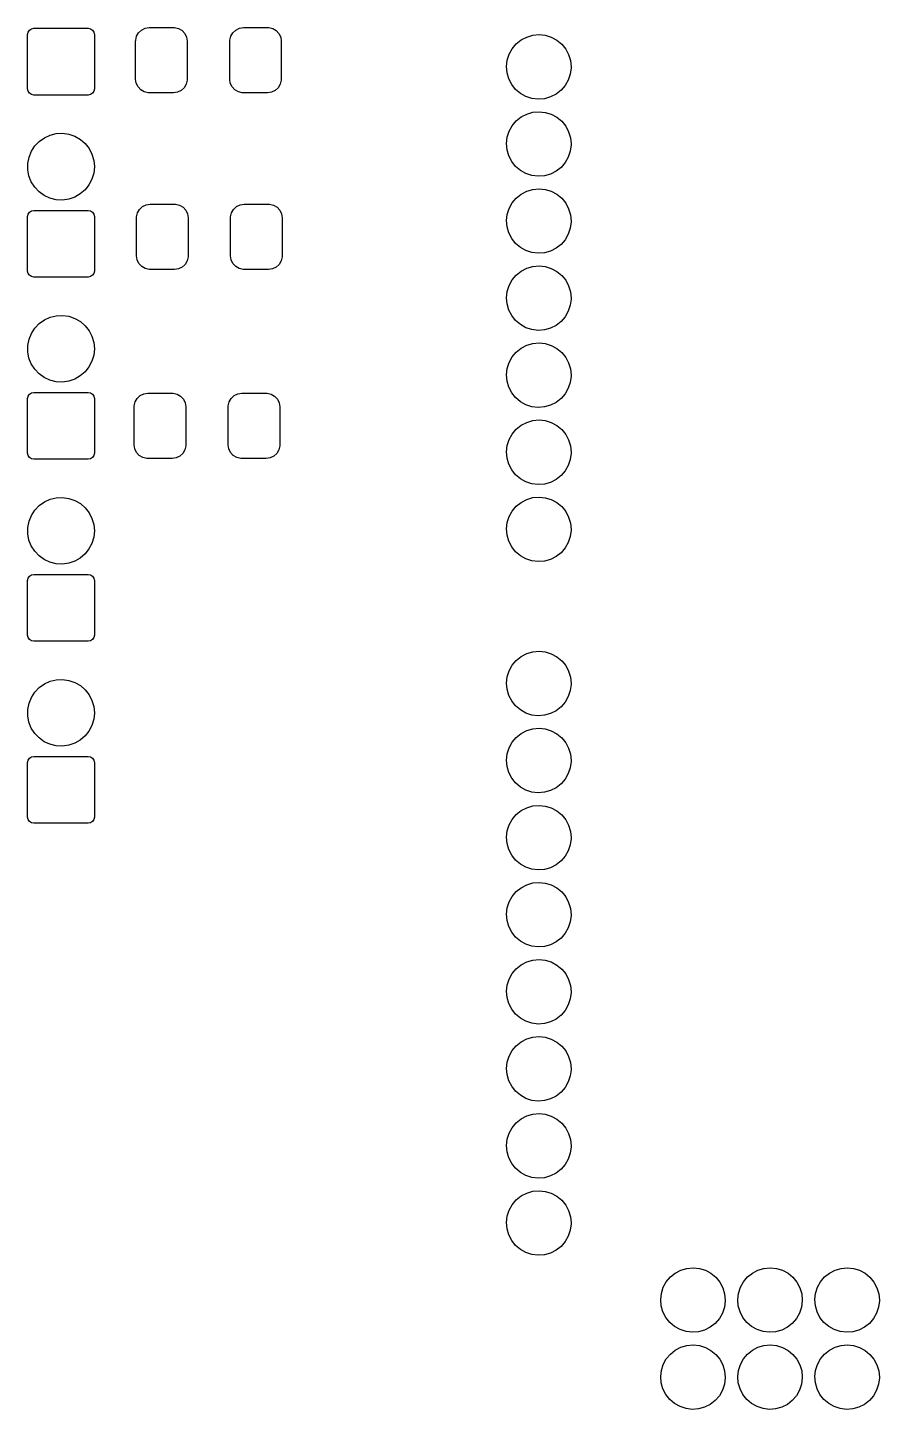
# Model space of a CAD drawing. Extents: x 10 to 584, y -410 to -10.
# Drawn here: x 298.82 to 326.89, y -151.49 to -105.95 of the extents above; entities that cross this region are included whole.
import ezdxf

# ---------------------------------------------------------------- set-up
doc = ezdxf.new("R2010")
doc.units = 0
doc.layers.add('BLACK', color=7, linetype='CONTINUOUS')

msp = doc.modelspace()

# ---------------------------------------------------------------- linework, layer by layer
at = {"layer": 'BLACK', "linetype": 'CONTINUOUS'}
for p, q in [((298.82, -106.177), (298.835, -106.1)), ((298.835, -106.1), (298.878, -106.035)), ((298.878, -106.035), (298.943, -105.992)), ((298.943, -105.992), (299.02, -105.977)), ((299.02, -105.977), (300.82, -105.977)), ((300.82, -105.977), (300.896, -105.992)), ((300.896, -105.992), (300.961, -106.035)), ((300.961, -106.035), (301.004, -106.1)), ((301.004, -106.1), (301.02, -106.177)), ((302.479, -106.124), (302.577, -106.033)), ((302.577, -106.033), (302.698, -105.975)), ((302.698, -105.975), (302.83, -105.955)), ((302.83, -105.955), (303.63, -105.955)), ((303.63, -105.955), (303.665, -105.956)), ((303.665, -105.956), (303.796, -105.987)), ((303.796, -105.987), (303.911, -106.054)), ((303.911, -106.054), (304.002, -106.152)), ((305.579, -106.124), (305.677, -106.033)), ((305.677, -106.033), (305.798, -105.975)), ((305.798, -105.975), (305.93, -105.955)), ((305.93, -105.955), (306.73, -105.955)), ((306.73, -105.955), (306.765, -105.956)), ((306.765, -105.956), (306.896, -105.987)), ((306.896, -105.987), (307.011, -106.054)), ((307.011, -106.054), (307.102, -106.152)), ((298.82, -107.977), (298.82, -106.177)), ((301.02, -106.177), (301.02, -107.977)), ((302.38, -106.405), (302.381, -106.37)), ((302.38, -107.655), (302.38, -106.405)), ((302.381, -106.37), (302.412, -106.239)), ((302.412, -106.239), (302.479, -106.124)), ((304.002, -106.152), (304.06, -106.273)), ((304.06, -106.273), (304.08, -106.405)), ((304.08, -106.405), (304.08, -107.655)), ((305.48, -106.405), (305.481, -106.37)), ((305.48, -107.655), (305.48, -106.405)), ((305.481, -106.37), (305.512, -106.239)), ((305.512, -106.239), (305.579, -106.124)), ((307.102, -106.152), (307.16, -106.273)), ((307.16, -106.273), (307.18, -106.405)), ((307.18, -106.405), (307.18, -107.655)), ((314.789, -106.649), (314.923, -106.49)), ((314.923, -106.49), (315.084, -106.36)), ((315.084, -106.36), (315.268, -106.264)), ((315.268, -106.264), (315.467, -106.205)), ((315.467, -106.205), (315.674, -106.186)), ((315.674, -106.186), (315.881, -106.208)), ((315.881, -106.208), (316.079, -106.269)), ((316.079, -106.269), (316.261, -106.368)), ((316.261, -106.368), (316.421, -106.5)), ((316.421, -106.5), (316.553, -106.661)), ((314.626, -107.029), (314.689, -106.831)), ((314.689, -106.831), (314.789, -106.649)), ((316.553, -106.661), (316.65, -106.844)), ((316.65, -106.844), (316.71, -107.043)), ((314.603, -107.235), (314.626, -107.029)), ((314.621, -107.442), (314.603, -107.235)), ((314.678, -107.641), (314.621, -107.442)), ((316.73, -107.279), (316.704, -107.485)), ((316.71, -107.043), (316.73, -107.25)), ((316.73, -107.25), (316.73, -107.279)), ((302.4, -107.787), (302.38, -107.655)), ((302.458, -107.908), (302.4, -107.787)), ((302.549, -108.006), (302.458, -107.908)), ((304.048, -107.821), (303.981, -107.936)), ((304.079, -107.69), (304.048, -107.821)), ((304.08, -107.655), (304.079, -107.69)), ((305.5, -107.787), (305.48, -107.655)), ((305.558, -107.908), (305.5, -107.787)), ((305.649, -108.006), (305.558, -107.908)), ((307.148, -107.821), (307.081, -107.936)), ((307.179, -107.69), (307.148, -107.821)), ((307.18, -107.655), (307.179, -107.69)), ((314.773, -107.826), (314.678, -107.641)), ((314.902, -107.989), (314.773, -107.826)), ((316.536, -107.863), (316.4, -108.02)), ((316.638, -107.682), (316.536, -107.863)), ((316.704, -107.485), (316.638, -107.682)), ((298.835, -108.053), (298.82, -107.977)), ((298.878, -108.118), (298.835, -108.053)), ((298.943, -108.162), (298.878, -108.118)), ((299.02, -108.177), (298.943, -108.162)), ((300.82, -108.177), (299.02, -108.177)), ((300.896, -108.162), (300.82, -108.177)), ((300.961, -108.118), (300.896, -108.162)), ((301.004, -108.053), (300.961, -108.118)), ((301.02, -107.977), (301.004, -108.053)), ((302.664, -108.073), (302.549, -108.006)), ((302.795, -108.104), (302.664, -108.073)), ((302.83, -108.105), (302.795, -108.104)), ((303.63, -108.105), (302.83, -108.105)), ((303.762, -108.085), (303.63, -108.105)), ((303.883, -108.027), (303.762, -108.085)), ((303.981, -107.936), (303.883, -108.027)), ((305.764, -108.073), (305.649, -108.006)), ((305.895, -108.104), (305.764, -108.073)), ((305.93, -108.105), (305.895, -108.104)), ((306.73, -108.105), (305.93, -108.105)), ((306.862, -108.085), (306.73, -108.105)), ((306.983, -108.027), (306.862, -108.085)), ((307.081, -107.936), (306.983, -108.027)), ((315.06, -108.123), (314.902, -107.989)), ((315.241, -108.224), (315.06, -108.123)), ((315.438, -108.289), (315.241, -108.224)), ((315.644, -108.313), (315.438, -108.289)), ((315.851, -108.297), (315.644, -108.313)), ((316.051, -108.241), (315.851, -108.297)), ((316.237, -108.148), (316.051, -108.241)), ((316.4, -108.02), (316.237, -108.148)), ((315.084, -108.9), (315.268, -108.804)), ((315.268, -108.804), (315.467, -108.745)), ((315.467, -108.745), (315.674, -108.726)), ((315.674, -108.726), (315.881, -108.748)), ((315.881, -108.748), (316.079, -108.809)), ((316.079, -108.809), (316.261, -108.908)), ((314.689, -109.371), (314.789, -109.189)), ((314.789, -109.189), (314.923, -109.03)), ((314.923, -109.03), (315.084, -108.9)), ((316.261, -108.908), (316.421, -109.04)), ((316.421, -109.04), (316.553, -109.201)), ((316.553, -109.201), (316.65, -109.384)), ((299.056, -109.855), (299.201, -109.704)), ((299.201, -109.704), (299.371, -109.583)), ((299.371, -109.583), (299.561, -109.497)), ((299.561, -109.497), (299.765, -109.448)), ((299.765, -109.448), (299.973, -109.438)), ((299.973, -109.438), (300.18, -109.468)), ((300.18, -109.468), (300.378, -109.537)), ((300.378, -109.537), (300.558, -109.641)), ((300.558, -109.641), (300.716, -109.778)), ((314.603, -109.775), (314.626, -109.569)), ((314.626, -109.569), (314.689, -109.371)), ((316.65, -109.384), (316.71, -109.583)), ((316.71, -109.583), (316.73, -109.79)), ((298.865, -110.224), (298.943, -110.031)), ((298.943, -110.031), (299.056, -109.855)), ((300.716, -109.778), (300.845, -109.943)), ((300.845, -109.943), (300.941, -110.128)), ((300.941, -110.128), (301, -110.329)), ((314.621, -109.982), (314.603, -109.775)), ((314.678, -110.181), (314.621, -109.982)), ((314.773, -110.366), (314.678, -110.181)), ((316.704, -110.025), (316.638, -110.222)), ((316.73, -109.819), (316.704, -110.025)), ((316.73, -109.79), (316.73, -109.819)), ((298.824, -110.638), (298.825, -110.429)), ((298.863, -110.844), (298.824, -110.638)), ((298.825, -110.429), (298.865, -110.224)), ((301.02, -110.543), (300.999, -110.75)), ((301, -110.329), (301.02, -110.537)), ((301.02, -110.537), (301.02, -110.543)), ((314.902, -110.529), (314.773, -110.366)), ((315.06, -110.663), (314.902, -110.529)), ((316.4, -110.56), (316.237, -110.688)), ((316.536, -110.403), (316.4, -110.56)), ((316.638, -110.222), (316.536, -110.403)), ((298.94, -111.038), (298.863, -110.844)), ((299.053, -111.214), (298.94, -111.038)), ((300.939, -110.951), (300.842, -111.136)), ((300.999, -110.75), (300.939, -110.951)), ((315.241, -110.764), (315.06, -110.663)), ((315.438, -110.829), (315.241, -110.764)), ((315.644, -110.853), (315.438, -110.829)), ((315.851, -110.837), (315.644, -110.853)), ((316.051, -110.781), (315.851, -110.837)), ((316.237, -110.688), (316.051, -110.781)), ((299.196, -111.366), (299.053, -111.214)), ((299.366, -111.488), (299.196, -111.366)), ((299.556, -111.575), (299.366, -111.488)), ((300.372, -111.539), (300.175, -111.607)), ((300.554, -111.436), (300.372, -111.539)), ((300.712, -111.3), (300.554, -111.436)), ((300.842, -111.136), (300.712, -111.3)), ((314.923, -111.57), (315.084, -111.44)), ((315.084, -111.44), (315.268, -111.344)), ((315.268, -111.344), (315.467, -111.285)), ((315.467, -111.285), (315.674, -111.266)), ((315.674, -111.266), (315.881, -111.288)), ((315.881, -111.288), (316.079, -111.349)), ((316.079, -111.349), (316.261, -111.448)), ((316.261, -111.448), (316.421, -111.58)), ((298.878, -112.035), (298.943, -111.992)), ((298.943, -111.992), (299.02, -111.977)), ((299.02, -111.977), (300.82, -111.977)), ((299.759, -111.625), (299.556, -111.575)), ((299.968, -111.636), (299.759, -111.625)), ((300.175, -111.607), (299.968, -111.636)), ((300.82, -111.977), (300.896, -111.992)), ((300.896, -111.992), (300.961, -112.035)), ((302.442, -112.059), (302.509, -111.944)), ((302.509, -111.944), (302.607, -111.853)), ((302.607, -111.853), (302.728, -111.795)), ((302.728, -111.795), (302.86, -111.775)), ((302.86, -111.775), (303.66, -111.775)), ((303.66, -111.775), (303.695, -111.776)), ((303.695, -111.776), (303.826, -111.807)), ((303.826, -111.807), (303.941, -111.874)), ((303.941, -111.874), (304.032, -111.972)), ((304.032, -111.972), (304.09, -112.093)), ((305.542, -112.059), (305.609, -111.944)), ((305.609, -111.944), (305.707, -111.853)), ((305.707, -111.853), (305.828, -111.795)), ((305.828, -111.795), (305.96, -111.775)), ((305.96, -111.775), (306.76, -111.775)), ((306.76, -111.775), (306.795, -111.776)), ((306.795, -111.776), (306.926, -111.807)), ((306.926, -111.807), (307.041, -111.874)), ((307.041, -111.874), (307.132, -111.972)), ((307.132, -111.972), (307.19, -112.093)), ((314.626, -112.109), (314.689, -111.911)), ((314.689, -111.911), (314.789, -111.729)), ((314.789, -111.729), (314.923, -111.57)), ((316.421, -111.58), (316.553, -111.741)), ((316.553, -111.741), (316.65, -111.924)), ((316.65, -111.924), (316.71, -112.123)), ((298.82, -112.177), (298.835, -112.1)), ((298.82, -113.977), (298.82, -112.177)), ((298.835, -112.1), (298.878, -112.035)), ((300.961, -112.035), (301.004, -112.1)), ((301.004, -112.1), (301.02, -112.177)), ((301.02, -112.177), (301.02, -113.977)), ((302.41, -112.225), (302.411, -112.19)), ((302.41, -113.475), (302.41, -112.225)), ((302.411, -112.19), (302.442, -112.059)), ((304.09, -112.093), (304.11, -112.225)), ((304.11, -112.225), (304.11, -113.475)), ((305.51, -112.225), (305.511, -112.19)), ((305.51, -113.475), (305.51, -112.225)), ((305.511, -112.19), (305.542, -112.059)), ((307.19, -112.093), (307.21, -112.225)), ((307.21, -112.225), (307.21, -113.475)), ((314.603, -112.315), (314.626, -112.109)), ((314.621, -112.522), (314.603, -112.315)), ((316.73, -112.359), (316.704, -112.565)), ((316.71, -112.123), (316.73, -112.33)), ((316.73, -112.33), (316.73, -112.359)), ((314.678, -112.721), (314.621, -112.522)), ((314.773, -112.906), (314.678, -112.721)), ((314.902, -113.069), (314.773, -112.906)), ((316.638, -112.762), (316.536, -112.943)), ((316.704, -112.565), (316.638, -112.762)), ((315.06, -113.203), (314.902, -113.069)), ((315.241, -113.304), (315.06, -113.203)), ((315.438, -113.369), (315.241, -113.304)), ((315.644, -113.393), (315.438, -113.369)), ((315.851, -113.377), (315.644, -113.393)), ((316.051, -113.321), (315.851, -113.377)), ((316.237, -113.228), (316.051, -113.321)), ((316.4, -113.1), (316.237, -113.228)), ((316.536, -112.943), (316.4, -113.1)), ((302.43, -113.607), (302.41, -113.475)), ((302.488, -113.728), (302.43, -113.607)), ((302.579, -113.826), (302.488, -113.728)), ((302.694, -113.893), (302.579, -113.826)), ((304.011, -113.756), (303.913, -113.847)), ((304.078, -113.641), (304.011, -113.756)), ((304.109, -113.51), (304.078, -113.641)), ((304.11, -113.475), (304.109, -113.51)), ((305.53, -113.607), (305.51, -113.475)), ((305.588, -113.728), (305.53, -113.607)), ((305.679, -113.826), (305.588, -113.728)), ((305.794, -113.893), (305.679, -113.826)), ((307.111, -113.756), (307.013, -113.847)), ((307.178, -113.641), (307.111, -113.756)), ((307.209, -113.51), (307.178, -113.641)), ((307.21, -113.475), (307.209, -113.51)), ((315.268, -113.884), (315.467, -113.825)), ((315.467, -113.825), (315.674, -113.806)), ((315.674, -113.806), (315.881, -113.828)), ((315.881, -113.828), (316.079, -113.889)), ((298.835, -114.053), (298.82, -113.977)), ((298.878, -114.118), (298.835, -114.053)), ((298.943, -114.162), (298.878, -114.118)), ((299.02, -114.177), (298.943, -114.162)), ((300.82, -114.177), (299.02, -114.177)), ((300.896, -114.162), (300.82, -114.177)), ((300.961, -114.118), (300.896, -114.162)), ((301.004, -114.053), (300.961, -114.118)), ((301.02, -113.977), (301.004, -114.053)), ((302.825, -113.924), (302.694, -113.893)), ((302.86, -113.925), (302.825, -113.924)), ((303.66, -113.925), (302.86, -113.925)), ((303.792, -113.905), (303.66, -113.925)), ((303.913, -113.847), (303.792, -113.905)), ((305.925, -113.924), (305.794, -113.893)), ((305.96, -113.925), (305.925, -113.924)), ((306.76, -113.925), (305.96, -113.925)), ((306.892, -113.905), (306.76, -113.925)), ((307.013, -113.847), (306.892, -113.905)), ((314.689, -114.451), (314.789, -114.269)), ((314.789, -114.269), (314.923, -114.11)), ((314.923, -114.11), (315.084, -113.98)), ((315.084, -113.98), (315.268, -113.884)), ((316.079, -113.889), (316.261, -113.988)), ((316.261, -113.988), (316.421, -114.12)), ((316.421, -114.12), (316.553, -114.281)), ((316.553, -114.281), (316.65, -114.464)), ((314.603, -114.855), (314.626, -114.649)), ((314.626, -114.649), (314.689, -114.451)), ((316.65, -114.464), (316.71, -114.663)), ((316.71, -114.663), (316.73, -114.87)), ((314.621, -115.062), (314.603, -114.855)), ((314.678, -115.261), (314.621, -115.062)), ((316.704, -115.105), (316.638, -115.302)), ((316.73, -114.899), (316.704, -115.105)), ((316.73, -114.87), (316.73, -114.899)), ((299.201, -115.704), (299.371, -115.583)), ((299.371, -115.583), (299.561, -115.497)), ((299.561, -115.497), (299.765, -115.448)), ((299.765, -115.448), (299.973, -115.438)), ((299.973, -115.438), (300.18, -115.468)), ((300.18, -115.468), (300.378, -115.537)), ((300.378, -115.537), (300.558, -115.641)), ((300.558, -115.641), (300.716, -115.778)), ((314.773, -115.446), (314.678, -115.261)), ((314.902, -115.609), (314.773, -115.446)), ((315.06, -115.743), (314.902, -115.609)), ((316.4, -115.64), (316.237, -115.768)), ((316.536, -115.483), (316.4, -115.64)), ((316.638, -115.302), (316.536, -115.483)), ((298.865, -116.224), (298.943, -116.031)), ((298.943, -116.031), (299.056, -115.855)), ((299.056, -115.855), (299.201, -115.704)), ((300.716, -115.778), (300.845, -115.943)), ((300.845, -115.943), (300.941, -116.128)), ((315.241, -115.844), (315.06, -115.743)), ((315.438, -115.909), (315.241, -115.844)), ((315.644, -115.933), (315.438, -115.909)), ((315.851, -115.917), (315.644, -115.933)), ((316.051, -115.861), (315.851, -115.917)), ((316.237, -115.768), (316.051, -115.861)), ((298.824, -116.638), (298.825, -116.429)), ((298.825, -116.429), (298.865, -116.224)), ((300.941, -116.128), (301, -116.329)), ((301.02, -116.543), (300.999, -116.75)), ((301, -116.329), (301.02, -116.537)), ((301.02, -116.537), (301.02, -116.543)), ((314.923, -116.65), (315.084, -116.52)), ((315.084, -116.52), (315.268, -116.424)), ((315.268, -116.424), (315.467, -116.365)), ((315.467, -116.365), (315.674, -116.346)), ((315.674, -116.346), (315.881, -116.368)), ((315.881, -116.368), (316.079, -116.429)), ((316.079, -116.429), (316.261, -116.528)), ((316.261, -116.528), (316.421, -116.66)), ((298.863, -116.844), (298.824, -116.638)), ((298.94, -117.038), (298.863, -116.844)), ((300.939, -116.951), (300.842, -117.136)), ((300.999, -116.75), (300.939, -116.951)), ((314.626, -117.189), (314.689, -116.991)), ((314.689, -116.991), (314.789, -116.809)), ((314.789, -116.809), (314.923, -116.65)), ((316.421, -116.66), (316.553, -116.821)), ((316.553, -116.821), (316.65, -117.004)), ((316.65, -117.004), (316.71, -117.203)), ((299.053, -117.214), (298.94, -117.038)), ((299.196, -117.366), (299.053, -117.214)), ((299.366, -117.488), (299.196, -117.366)), ((299.556, -117.575), (299.366, -117.488)), ((300.554, -117.436), (300.372, -117.539)), ((300.712, -117.3), (300.554, -117.436)), ((300.842, -117.136), (300.712, -117.3)), ((314.603, -117.395), (314.626, -117.189)), ((314.621, -117.602), (314.603, -117.395)), ((316.73, -117.439), (316.704, -117.645)), ((316.71, -117.203), (316.73, -117.41)), ((316.73, -117.41), (316.73, -117.439)), ((299.759, -117.625), (299.556, -117.575)), ((299.968, -117.636), (299.759, -117.625)), ((300.175, -117.607), (299.968, -117.636)), ((300.372, -117.539), (300.175, -117.607)), ((314.678, -117.801), (314.621, -117.602)), ((314.773, -117.986), (314.678, -117.801)), ((316.638, -117.842), (316.536, -118.023)), ((316.704, -117.645), (316.638, -117.842)), ((298.82, -118.177), (298.835, -118.1)), ((298.82, -119.977), (298.82, -118.177)), ((298.835, -118.1), (298.878, -118.035)), ((298.878, -118.035), (298.943, -117.992)), ((298.943, -117.992), (299.02, -117.977)), ((299.02, -117.977), (300.82, -117.977)), ((300.82, -117.977), (300.896, -117.992)), ((300.896, -117.992), (300.961, -118.035)), ((300.961, -118.035), (301.004, -118.1)), ((301.004, -118.1), (301.02, -118.177)), ((301.02, -118.177), (301.02, -119.977)), ((302.331, -118.42), (302.362, -118.289)), ((302.362, -118.289), (302.429, -118.174)), ((302.429, -118.174), (302.527, -118.083)), ((302.527, -118.083), (302.648, -118.025)), ((302.648, -118.025), (302.78, -118.005)), ((302.78, -118.005), (303.58, -118.005)), ((303.58, -118.005), (303.615, -118.006)), ((303.615, -118.006), (303.746, -118.037)), ((303.746, -118.037), (303.861, -118.104)), ((303.861, -118.104), (303.952, -118.202)), ((303.952, -118.202), (304.01, -118.323)), ((304.01, -118.323), (304.03, -118.455)), ((305.431, -118.42), (305.462, -118.289)), ((305.462, -118.289), (305.529, -118.174)), ((305.529, -118.174), (305.627, -118.083)), ((305.627, -118.083), (305.748, -118.025)), ((305.748, -118.025), (305.88, -118.005)), ((305.88, -118.005), (306.68, -118.005)), ((306.68, -118.005), (306.715, -118.006)), ((306.715, -118.006), (306.846, -118.037)), ((306.846, -118.037), (306.961, -118.104)), ((306.961, -118.104), (307.052, -118.202)), ((307.052, -118.202), (307.11, -118.323)), ((307.11, -118.323), (307.13, -118.455)), ((314.902, -118.149), (314.773, -117.986)), ((315.06, -118.283), (314.902, -118.149)), ((315.241, -118.384), (315.06, -118.283)), ((315.438, -118.449), (315.241, -118.384)), ((316.237, -118.308), (316.051, -118.401)), ((316.4, -118.18), (316.237, -118.308)), ((316.536, -118.023), (316.4, -118.18)), ((302.33, -118.455), (302.331, -118.42)), ((302.33, -119.705), (302.33, -118.455)), ((304.03, -118.455), (304.03, -119.705)), ((305.43, -118.455), (305.431, -118.42)), ((305.43, -119.705), (305.43, -118.455)), ((307.13, -118.455), (307.13, -119.705)), ((315.644, -118.473), (315.438, -118.449)), ((315.851, -118.457), (315.644, -118.473)), ((316.051, -118.401), (315.851, -118.457)), ((314.789, -119.349), (314.923, -119.19)), ((314.923, -119.19), (315.084, -119.06)), ((315.084, -119.06), (315.268, -118.964)), ((315.268, -118.964), (315.467, -118.905)), ((315.467, -118.905), (315.674, -118.886)), ((315.674, -118.886), (315.881, -118.908)), ((315.881, -118.908), (316.079, -118.969)), ((316.079, -118.969), (316.261, -119.068)), ((316.261, -119.068), (316.421, -119.2)), ((316.421, -119.2), (316.553, -119.361)), ((302.35, -119.837), (302.33, -119.705)), ((304.029, -119.74), (303.998, -119.871)), ((304.03, -119.705), (304.029, -119.74)), ((305.45, -119.837), (305.43, -119.705)), ((307.129, -119.74), (307.098, -119.871)), ((307.13, -119.705), (307.129, -119.74)), ((314.603, -119.935), (314.626, -119.729)), ((314.626, -119.729), (314.689, -119.531)), ((314.689, -119.531), (314.789, -119.349)), ((316.553, -119.361), (316.65, -119.544)), ((316.65, -119.544), (316.71, -119.743)), ((316.71, -119.743), (316.73, -119.95)), ((298.835, -120.053), (298.82, -119.977)), ((298.878, -120.118), (298.835, -120.053)), ((298.943, -120.162), (298.878, -120.118)), ((299.02, -120.177), (298.943, -120.162)), ((300.82, -120.177), (299.02, -120.177)), ((300.896, -120.162), (300.82, -120.177)), ((300.961, -120.118), (300.896, -120.162)), ((301.004, -120.053), (300.961, -120.118)), ((301.02, -119.977), (301.004, -120.053)), ((302.408, -119.958), (302.35, -119.837)), ((302.499, -120.056), (302.408, -119.958)), ((302.614, -120.123), (302.499, -120.056)), ((302.745, -120.154), (302.614, -120.123)), ((302.78, -120.155), (302.745, -120.154)), ((303.58, -120.155), (302.78, -120.155)), ((303.712, -120.135), (303.58, -120.155)), ((303.833, -120.077), (303.712, -120.135)), ((303.931, -119.986), (303.833, -120.077)), ((303.998, -119.871), (303.931, -119.986)), ((305.508, -119.958), (305.45, -119.837)), ((305.599, -120.056), (305.508, -119.958)), ((305.714, -120.123), (305.599, -120.056)), ((305.845, -120.154), (305.714, -120.123)), ((305.88, -120.155), (305.845, -120.154)), ((306.68, -120.155), (305.88, -120.155)), ((306.812, -120.135), (306.68, -120.155)), ((306.933, -120.077), (306.812, -120.135)), ((307.031, -119.986), (306.933, -120.077)), ((307.098, -119.871), (307.031, -119.986)), ((314.621, -120.142), (314.603, -119.935)), ((314.678, -120.341), (314.621, -120.142)), ((316.704, -120.185), (316.638, -120.382)), ((316.73, -119.979), (316.704, -120.185)), ((316.73, -119.95), (316.73, -119.979)), ((314.773, -120.526), (314.678, -120.341)), ((314.902, -120.689), (314.773, -120.526)), ((316.536, -120.563), (316.4, -120.72)), ((316.638, -120.382), (316.536, -120.563)), ((315.06, -120.823), (314.902, -120.689)), ((315.241, -120.924), (315.06, -120.823)), ((315.438, -120.989), (315.241, -120.924)), ((315.644, -121.013), (315.438, -120.989)), ((315.851, -120.997), (315.644, -121.013)), ((316.051, -120.941), (315.851, -120.997)), ((316.237, -120.848), (316.051, -120.941)), ((316.4, -120.72), (316.237, -120.848)), ((299.201, -121.704), (299.371, -121.583)), ((299.371, -121.583), (299.561, -121.497)), ((299.561, -121.497), (299.765, -121.448)), ((299.765, -121.448), (299.973, -121.438)), ((299.973, -121.438), (300.18, -121.468)), ((300.18, -121.468), (300.378, -121.537)), ((300.378, -121.537), (300.558, -121.641)), ((315.084, -121.6), (315.268, -121.504)), ((315.268, -121.504), (315.467, -121.445)), ((315.467, -121.445), (315.674, -121.426)), ((315.674, -121.426), (315.881, -121.448)), ((315.881, -121.448), (316.079, -121.509)), ((316.079, -121.509), (316.261, -121.608)), ((298.865, -122.224), (298.943, -122.031)), ((298.943, -122.031), (299.056, -121.855)), ((299.056, -121.855), (299.201, -121.704)), ((300.558, -121.641), (300.716, -121.778)), ((300.716, -121.778), (300.845, -121.943)), ((300.845, -121.943), (300.941, -122.128)), ((314.689, -122.071), (314.789, -121.889)), ((314.789, -121.889), (314.923, -121.73)), ((314.923, -121.73), (315.084, -121.6)), ((316.261, -121.608), (316.421, -121.74)), ((316.421, -121.74), (316.553, -121.901)), ((316.553, -121.901), (316.65, -122.084)), ((298.824, -122.638), (298.825, -122.429)), ((298.825, -122.429), (298.865, -122.224)), ((300.941, -122.128), (301, -122.329)), ((301, -122.329), (301.02, -122.537)), ((314.603, -122.475), (314.626, -122.269)), ((314.621, -122.682), (314.603, -122.475)), ((314.626, -122.269), (314.689, -122.071)), ((316.65, -122.084), (316.71, -122.283)), ((316.71, -122.283), (316.73, -122.49)), ((316.73, -122.49), (316.73, -122.519)), ((298.863, -122.844), (298.824, -122.638)), ((298.94, -123.038), (298.863, -122.844)), ((300.939, -122.951), (300.842, -123.136)), ((300.999, -122.75), (300.939, -122.951)), ((301.02, -122.543), (300.999, -122.75)), ((301.02, -122.537), (301.02, -122.543)), ((314.678, -122.881), (314.621, -122.682)), ((314.773, -123.066), (314.678, -122.881)), ((316.638, -122.922), (316.536, -123.103)), ((316.704, -122.725), (316.638, -122.922)), ((316.73, -122.519), (316.704, -122.725)), ((299.053, -123.214), (298.94, -123.038)), ((299.196, -123.366), (299.053, -123.214)), ((299.366, -123.488), (299.196, -123.366)), ((300.712, -123.3), (300.554, -123.436)), ((300.842, -123.136), (300.712, -123.3)), ((314.902, -123.229), (314.773, -123.066)), ((315.06, -123.363), (314.902, -123.229)), ((315.241, -123.464), (315.06, -123.363)), ((316.237, -123.388), (316.051, -123.481)), ((316.4, -123.26), (316.237, -123.388)), ((316.536, -123.103), (316.4, -123.26)), ((299.556, -123.575), (299.366, -123.488)), ((299.759, -123.625), (299.556, -123.575)), ((299.968, -123.636), (299.759, -123.625)), ((300.175, -123.607), (299.968, -123.636)), ((300.372, -123.539), (300.175, -123.607)), ((300.554, -123.436), (300.372, -123.539)), ((315.438, -123.529), (315.241, -123.464)), ((315.644, -123.553), (315.438, -123.529)), ((315.851, -123.537), (315.644, -123.553)), ((316.051, -123.481), (315.851, -123.537)), ((298.82, -124.177), (298.835, -124.1)), ((298.82, -125.977), (298.82, -124.177)), ((298.835, -124.1), (298.878, -124.035)), ((298.878, -124.035), (298.943, -123.992)), ((298.943, -123.992), (299.02, -123.977)), ((299.02, -123.977), (300.82, -123.977)), ((300.82, -123.977), (300.896, -123.992)), ((300.896, -123.992), (300.961, -124.035)), ((300.961, -124.035), (301.004, -124.1)), ((301.004, -124.1), (301.02, -124.177)), ((301.02, -124.177), (301.02, -125.977)), ((298.835, -126.053), (298.82, -125.977)), ((298.878, -126.118), (298.835, -126.053)), ((298.943, -126.162), (298.878, -126.118)), ((300.961, -126.118), (300.896, -126.162)), ((301.004, -126.053), (300.961, -126.118)), ((301.02, -125.977), (301.004, -126.053)), ((299.02, -126.177), (298.943, -126.162)), ((300.82, -126.177), (299.02, -126.177)), ((300.896, -126.162), (300.82, -126.177)), ((315.084, -126.68), (315.268, -126.584)), ((315.268, -126.584), (315.467, -126.525)), ((315.467, -126.525), (315.674, -126.506)), ((315.674, -126.506), (315.881, -126.528)), ((315.881, -126.528), (316.079, -126.589)), ((316.079, -126.589), (316.261, -126.688)), ((314.689, -127.151), (314.789, -126.969)), ((314.789, -126.969), (314.923, -126.81)), ((314.923, -126.81), (315.084, -126.68)), ((316.261, -126.688), (316.421, -126.82)), ((316.421, -126.82), (316.553, -126.981)), ((316.553, -126.981), (316.65, -127.164)), ((299.371, -127.583), (299.561, -127.497)), ((299.561, -127.497), (299.765, -127.448)), ((299.765, -127.448), (299.973, -127.438)), ((299.973, -127.438), (300.18, -127.468)), ((300.18, -127.468), (300.378, -127.537)), ((314.603, -127.555), (314.626, -127.349)), ((314.626, -127.349), (314.689, -127.151)), ((316.65, -127.164), (316.71, -127.363)), ((316.71, -127.363), (316.73, -127.57)), ((298.943, -128.031), (299.056, -127.855)), ((299.056, -127.855), (299.201, -127.704)), ((299.201, -127.704), (299.371, -127.583)), ((300.378, -127.537), (300.558, -127.641)), ((300.558, -127.641), (300.716, -127.778)), ((300.716, -127.778), (300.845, -127.943)), ((300.845, -127.943), (300.941, -128.128)), ((314.621, -127.762), (314.603, -127.555)), ((314.678, -127.961), (314.621, -127.762)), ((314.773, -128.146), (314.678, -127.961)), ((316.704, -127.805), (316.638, -128.002)), ((316.73, -127.599), (316.704, -127.805)), ((316.73, -127.57), (316.73, -127.599)), ((298.825, -128.429), (298.865, -128.224)), ((298.865, -128.224), (298.943, -128.031)), ((300.941, -128.128), (301, -128.329)), ((301, -128.329), (301.02, -128.537)), ((314.902, -128.309), (314.773, -128.146)), ((315.06, -128.443), (314.902, -128.309)), ((316.4, -128.34), (316.237, -128.468)), ((316.536, -128.183), (316.4, -128.34)), ((316.638, -128.002), (316.536, -128.183)), ((298.824, -128.638), (298.825, -128.429)), ((298.863, -128.844), (298.824, -128.638)), ((298.94, -129.038), (298.863, -128.844)), ((300.999, -128.75), (300.939, -128.951)), ((301.02, -128.543), (300.999, -128.75)), ((301.02, -128.537), (301.02, -128.543)), ((315.241, -128.544), (315.06, -128.443)), ((315.438, -128.609), (315.241, -128.544)), ((315.644, -128.633), (315.438, -128.609)), ((315.851, -128.617), (315.644, -128.633)), ((316.051, -128.561), (315.851, -128.617)), ((316.237, -128.468), (316.051, -128.561)), ((299.053, -129.214), (298.94, -129.038)), ((299.196, -129.366), (299.053, -129.214)), ((300.712, -129.3), (300.554, -129.436)), ((300.842, -129.136), (300.712, -129.3)), ((300.939, -128.951), (300.842, -129.136)), ((314.923, -129.35), (315.084, -129.22)), ((315.084, -129.22), (315.268, -129.124)), ((315.268, -129.124), (315.467, -129.065)), ((315.467, -129.065), (315.674, -129.046)), ((315.674, -129.046), (315.881, -129.068)), ((315.881, -129.068), (316.079, -129.129)), ((316.079, -129.129), (316.261, -129.228)), ((316.261, -129.228), (316.421, -129.36)), ((299.366, -129.488), (299.196, -129.366)), ((299.556, -129.575), (299.366, -129.488)), ((299.759, -129.625), (299.556, -129.575)), ((299.968, -129.636), (299.759, -129.625)), ((300.175, -129.607), (299.968, -129.636)), ((300.372, -129.539), (300.175, -129.607)), ((300.554, -129.436), (300.372, -129.539)), ((314.626, -129.889), (314.689, -129.691)), ((314.689, -129.691), (314.789, -129.509)), ((314.789, -129.509), (314.923, -129.35)), ((316.421, -129.36), (316.553, -129.521)), ((316.553, -129.521), (316.65, -129.704)), ((316.65, -129.704), (316.71, -129.903)), ((298.82, -130.177), (298.835, -130.1)), ((298.82, -131.977), (298.82, -130.177)), ((298.835, -130.1), (298.878, -130.035)), ((298.878, -130.035), (298.943, -129.992)), ((298.943, -129.992), (299.02, -129.977)), ((299.02, -129.977), (300.82, -129.977)), ((300.82, -129.977), (300.896, -129.992)), ((300.896, -129.992), (300.961, -130.035)), ((300.961, -130.035), (301.004, -130.1)), ((301.004, -130.1), (301.02, -130.177)), ((301.02, -130.177), (301.02, -131.977)), ((314.603, -130.095), (314.626, -129.889)), ((314.621, -130.302), (314.603, -130.095)), ((316.73, -130.139), (316.704, -130.345)), ((316.71, -129.903), (316.73, -130.11)), ((316.73, -130.11), (316.73, -130.139)), ((314.678, -130.501), (314.621, -130.302)), ((314.773, -130.686), (314.678, -130.501)), ((314.902, -130.849), (314.773, -130.686)), ((316.638, -130.542), (316.536, -130.723)), ((316.704, -130.345), (316.638, -130.542)), ((315.06, -130.983), (314.902, -130.849)), ((315.241, -131.084), (315.06, -130.983)), ((315.438, -131.149), (315.241, -131.084)), ((315.644, -131.173), (315.438, -131.149)), ((316.051, -131.101), (315.851, -131.157)), ((316.237, -131.008), (316.051, -131.101)), ((316.4, -130.88), (316.237, -131.008)), ((316.536, -130.723), (316.4, -130.88)), ((315.467, -131.605), (315.674, -131.586)), ((315.851, -131.157), (315.644, -131.173)), ((315.674, -131.586), (315.881, -131.608)), ((298.835, -132.053), (298.82, -131.977)), ((298.878, -132.118), (298.835, -132.053)), ((301.004, -132.053), (300.961, -132.118)), ((301.02, -131.977), (301.004, -132.053)), ((314.689, -132.231), (314.789, -132.049)), ((314.789, -132.049), (314.923, -131.89)), ((314.923, -131.89), (315.084, -131.76)), ((315.084, -131.76), (315.268, -131.664)), ((315.268, -131.664), (315.467, -131.605)), ((315.881, -131.608), (316.079, -131.669)), ((316.079, -131.669), (316.261, -131.768)), ((316.261, -131.768), (316.421, -131.9)), ((316.421, -131.9), (316.553, -132.061)), ((298.943, -132.162), (298.878, -132.118)), ((299.02, -132.177), (298.943, -132.162)), ((300.82, -132.177), (299.02, -132.177)), ((300.896, -132.162), (300.82, -132.177)), ((300.961, -132.118), (300.896, -132.162)), ((314.603, -132.635), (314.626, -132.429)), ((314.626, -132.429), (314.689, -132.231)), ((316.553, -132.061), (316.65, -132.244)), ((316.65, -132.244), (316.71, -132.443)), ((316.71, -132.443), (316.73, -132.65)), ((314.621, -132.842), (314.603, -132.635)), ((314.678, -133.041), (314.621, -132.842)), ((316.704, -132.885), (316.638, -133.082)), ((316.73, -132.679), (316.704, -132.885)), ((316.73, -132.65), (316.73, -132.679)), ((314.773, -133.226), (314.678, -133.041)), ((314.902, -133.389), (314.773, -133.226)), ((315.06, -133.523), (314.902, -133.389)), ((316.4, -133.42), (316.237, -133.548)), ((316.536, -133.263), (316.4, -133.42)), ((316.638, -133.082), (316.536, -133.263)), ((315.241, -133.624), (315.06, -133.523)), ((315.438, -133.689), (315.241, -133.624)), ((315.644, -133.713), (315.438, -133.689)), ((315.851, -133.697), (315.644, -133.713)), ((316.051, -133.641), (315.851, -133.697)), ((316.237, -133.548), (316.051, -133.641)), ((314.923, -134.43), (315.084, -134.3)), ((315.084, -134.3), (315.268, -134.204)), ((315.268, -134.204), (315.467, -134.145)), ((315.467, -134.145), (315.674, -134.126)), ((315.674, -134.126), (315.881, -134.148)), ((315.881, -134.148), (316.079, -134.209)), ((316.079, -134.209), (316.261, -134.308)), ((316.261, -134.308), (316.421, -134.44)), ((314.626, -134.969), (314.689, -134.771)), ((314.689, -134.771), (314.789, -134.589)), ((314.789, -134.589), (314.923, -134.43)), ((316.421, -134.44), (316.553, -134.601)), ((316.553, -134.601), (316.65, -134.784)), ((316.65, -134.784), (316.71, -134.983)), ((314.603, -135.175), (314.626, -134.969)), ((314.621, -135.382), (314.603, -135.175)), ((316.73, -135.219), (316.704, -135.425)), ((316.71, -134.983), (316.73, -135.19)), ((316.73, -135.19), (316.73, -135.219)), ((314.678, -135.581), (314.621, -135.382)), ((314.773, -135.766), (314.678, -135.581)), ((316.638, -135.622), (316.536, -135.803)), ((316.704, -135.425), (316.638, -135.622)), ((314.902, -135.929), (314.773, -135.766)), ((315.06, -136.063), (314.902, -135.929)), ((315.241, -136.164), (315.06, -136.063)), ((316.237, -136.088), (316.051, -136.181)), ((316.4, -135.96), (316.237, -136.088)), ((316.536, -135.803), (316.4, -135.96)), ((315.438, -136.229), (315.241, -136.164)), ((315.644, -136.253), (315.438, -136.229)), ((315.851, -136.237), (315.644, -136.253)), ((316.051, -136.181), (315.851, -136.237)), ((314.789, -137.129), (314.923, -136.97)), ((314.923, -136.97), (315.084, -136.84)), ((315.084, -136.84), (315.268, -136.744)), ((315.268, -136.744), (315.467, -136.685)), ((315.467, -136.685), (315.674, -136.666)), ((315.674, -136.666), (315.881, -136.688)), ((315.881, -136.688), (316.079, -136.749)), ((316.079, -136.749), (316.261, -136.848)), ((316.261, -136.848), (316.421, -136.98)), ((316.421, -136.98), (316.553, -137.141)), ((314.603, -137.715), (314.626, -137.509)), ((314.626, -137.509), (314.689, -137.311)), ((314.689, -137.311), (314.789, -137.129)), ((316.553, -137.141), (316.65, -137.324)), ((316.65, -137.324), (316.71, -137.523)), ((316.71, -137.523), (316.73, -137.73)), ((314.621, -137.922), (314.603, -137.715)), ((314.678, -138.121), (314.621, -137.922)), ((316.704, -137.965), (316.638, -138.162)), ((316.73, -137.759), (316.704, -137.965)), ((316.73, -137.73), (316.73, -137.759)), ((314.773, -138.306), (314.678, -138.121)), ((314.902, -138.469), (314.773, -138.306)), ((316.536, -138.343), (316.4, -138.5)), ((316.638, -138.162), (316.536, -138.343)), ((315.06, -138.603), (314.902, -138.469)), ((315.241, -138.704), (315.06, -138.603)), ((315.438, -138.769), (315.241, -138.704)), ((315.644, -138.793), (315.438, -138.769)), ((315.851, -138.777), (315.644, -138.793)), ((316.051, -138.721), (315.851, -138.777)), ((316.237, -138.628), (316.051, -138.721)), ((316.4, -138.5), (316.237, -138.628)), ((315.084, -139.38), (315.268, -139.284)), ((315.268, -139.284), (315.467, -139.225)), ((315.467, -139.225), (315.674, -139.206)), ((315.674, -139.206), (315.881, -139.228)), ((315.881, -139.228), (316.079, -139.289)), ((316.079, -139.289), (316.261, -139.388)), ((314.689, -139.851), (314.789, -139.669)), ((314.789, -139.669), (314.923, -139.51)), ((314.923, -139.51), (315.084, -139.38)), ((316.261, -139.388), (316.421, -139.52)), ((316.421, -139.52), (316.553, -139.681)), ((316.553, -139.681), (316.65, -139.864)), ((314.603, -140.255), (314.626, -140.049)), ((314.621, -140.462), (314.603, -140.255)), ((314.626, -140.049), (314.689, -139.851)), ((316.65, -139.864), (316.71, -140.063)), ((316.71, -140.063), (316.73, -140.27)), ((314.678, -140.661), (314.621, -140.462)), ((314.773, -140.846), (314.678, -140.661)), ((316.638, -140.702), (316.536, -140.883)), ((316.704, -140.505), (316.638, -140.702)), ((316.73, -140.299), (316.704, -140.505)), ((316.73, -140.27), (316.73, -140.299)), ((314.902, -141.009), (314.773, -140.846)), ((315.06, -141.143), (314.902, -141.009)), ((315.241, -141.244), (315.06, -141.143)), ((316.4, -141.04), (316.237, -141.168)), ((316.536, -140.883), (316.4, -141.04)), ((315.438, -141.309), (315.241, -141.244)), ((315.644, -141.333), (315.438, -141.309)), ((315.851, -141.317), (315.644, -141.333)), ((316.051, -141.261), (315.851, -141.317)), ((316.237, -141.168), (316.051, -141.261)), ((314.789, -142.209), (314.923, -142.05)), ((314.923, -142.05), (315.084, -141.92)), ((315.084, -141.92), (315.268, -141.824)), ((315.268, -141.824), (315.467, -141.765)), ((315.467, -141.765), (315.674, -141.746)), ((315.674, -141.746), (315.881, -141.768)), ((315.881, -141.768), (316.079, -141.829)), ((316.079, -141.829), (316.261, -141.928)), ((316.261, -141.928), (316.421, -142.06)), ((316.421, -142.06), (316.553, -142.221)), ((314.626, -142.589), (314.689, -142.391)), ((314.689, -142.391), (314.789, -142.209)), ((316.553, -142.221), (316.65, -142.404)), ((316.65, -142.404), (316.71, -142.603)), ((314.603, -142.795), (314.626, -142.589)), ((314.621, -143.002), (314.603, -142.795)), ((316.73, -142.839), (316.704, -143.045)), ((316.71, -142.603), (316.73, -142.81)), ((316.73, -142.81), (316.73, -142.839)), ((314.678, -143.201), (314.621, -143.002)), ((314.773, -143.386), (314.678, -143.201)), ((314.902, -143.549), (314.773, -143.386)), ((316.536, -143.423), (316.4, -143.58)), ((316.638, -143.242), (316.536, -143.423)), ((316.704, -143.045), (316.638, -143.242)), ((315.06, -143.683), (314.902, -143.549)), ((315.241, -143.784), (315.06, -143.683)), ((315.438, -143.849), (315.241, -143.784)), ((315.644, -143.873), (315.438, -143.849)), ((315.851, -143.857), (315.644, -143.873)), ((316.051, -143.801), (315.851, -143.857)), ((316.237, -143.708), (316.051, -143.801)), ((316.4, -143.58), (316.237, -143.708)), ((315.268, -144.364), (315.467, -144.305)), ((315.467, -144.305), (315.674, -144.286)), ((315.674, -144.286), (315.881, -144.308)), ((315.881, -144.308), (316.079, -144.369)), ((314.689, -144.931), (314.789, -144.749)), ((314.789, -144.749), (314.923, -144.59)), ((314.923, -144.59), (315.084, -144.46)), ((315.084, -144.46), (315.268, -144.364)), ((316.079, -144.369), (316.261, -144.468)), ((316.261, -144.468), (316.421, -144.6)), ((316.421, -144.6), (316.553, -144.761)), ((316.553, -144.761), (316.65, -144.944)), ((314.603, -145.335), (314.626, -145.129)), ((314.626, -145.129), (314.689, -144.931)), ((316.65, -144.944), (316.71, -145.143)), ((316.71, -145.143), (316.73, -145.35)), ((314.621, -145.542), (314.603, -145.335)), ((314.678, -145.741), (314.621, -145.542)), ((316.704, -145.585), (316.638, -145.782)), ((316.73, -145.379), (316.704, -145.585)), ((316.73, -145.35), (316.73, -145.379)), ((314.773, -145.926), (314.678, -145.741)), ((314.902, -146.089), (314.773, -145.926)), ((315.06, -146.223), (314.902, -146.089)), ((316.4, -146.12), (316.237, -146.248)), ((316.536, -145.963), (316.4, -146.12)), ((316.638, -145.782), (316.536, -145.963)), ((315.241, -146.324), (315.06, -146.223)), ((315.438, -146.389), (315.241, -146.324)), ((315.644, -146.413), (315.438, -146.389)), ((315.851, -146.397), (315.644, -146.413)), ((316.051, -146.341), (315.851, -146.397)), ((316.237, -146.248), (316.051, -146.341)), ((320.003, -147.13), (320.164, -147)), ((320.164, -147), (320.348, -146.904)), ((320.348, -146.904), (320.547, -146.845)), ((320.547, -146.845), (320.754, -146.826)), ((320.754, -146.826), (320.961, -146.848)), ((320.961, -146.848), (321.159, -146.909)), ((321.159, -146.909), (321.341, -147.008)), ((321.341, -147.008), (321.501, -147.14)), ((322.543, -147.13), (322.704, -147)), ((322.704, -147), (322.888, -146.904)), ((322.888, -146.904), (323.087, -146.845)), ((323.087, -146.845), (323.294, -146.826)), ((323.294, -146.826), (323.501, -146.848)), ((323.501, -146.848), (323.699, -146.909)), ((323.699, -146.909), (323.881, -147.008)), ((323.881, -147.008), (324.041, -147.14)), ((325.083, -147.13), (325.244, -147)), ((325.244, -147), (325.428, -146.904)), ((325.428, -146.904), (325.627, -146.845)), ((325.627, -146.845), (325.834, -146.826)), ((325.834, -146.826), (326.041, -146.848)), ((326.041, -146.848), (326.239, -146.909)), ((326.239, -146.909), (326.421, -147.008)), ((326.421, -147.008), (326.581, -147.14)), ((319.706, -147.669), (319.769, -147.471)), ((319.769, -147.471), (319.869, -147.289)), ((319.869, -147.289), (320.003, -147.13)), ((321.501, -147.14), (321.633, -147.301)), ((321.633, -147.301), (321.73, -147.484)), ((321.73, -147.484), (321.79, -147.683)), ((322.246, -147.669), (322.309, -147.471)), ((322.309, -147.471), (322.409, -147.289)), ((322.409, -147.289), (322.543, -147.13)), ((324.041, -147.14), (324.173, -147.301)), ((324.173, -147.301), (324.27, -147.484)), ((324.27, -147.484), (324.33, -147.683)), ((324.786, -147.669), (324.849, -147.471)), ((324.849, -147.471), (324.949, -147.289)), ((324.949, -147.289), (325.083, -147.13)), ((326.581, -147.14), (326.713, -147.301)), ((326.713, -147.301), (326.81, -147.484)), ((326.81, -147.484), (326.87, -147.683)), ((319.683, -147.875), (319.706, -147.669)), ((319.701, -148.082), (319.683, -147.875)), ((321.81, -147.919), (321.784, -148.125)), ((321.79, -147.683), (321.81, -147.89)), ((321.81, -147.89), (321.81, -147.919)), ((322.223, -147.875), (322.246, -147.669)), ((322.241, -148.082), (322.223, -147.875)), ((324.35, -147.919), (324.324, -148.125)), ((324.33, -147.683), (324.35, -147.89)), ((324.35, -147.89), (324.35, -147.919)), ((324.763, -147.875), (324.786, -147.669)), ((324.781, -148.082), (324.763, -147.875)), ((326.89, -147.919), (326.864, -148.125)), ((326.87, -147.683), (326.89, -147.89)), ((326.89, -147.89), (326.89, -147.919)), ((319.758, -148.281), (319.701, -148.082)), ((319.853, -148.466), (319.758, -148.281)), ((321.718, -148.322), (321.616, -148.503)), ((321.784, -148.125), (321.718, -148.322)), ((322.298, -148.281), (322.241, -148.082)), ((322.393, -148.466), (322.298, -148.281)), ((324.258, -148.322), (324.156, -148.503)), ((324.324, -148.125), (324.258, -148.322)), ((324.838, -148.281), (324.781, -148.082)), ((324.933, -148.466), (324.838, -148.281)), ((326.798, -148.322), (326.696, -148.503)), ((326.864, -148.125), (326.798, -148.322)), ((319.982, -148.629), (319.853, -148.466)), ((320.14, -148.763), (319.982, -148.629)), ((320.321, -148.864), (320.14, -148.763)), ((320.518, -148.929), (320.321, -148.864)), ((321.131, -148.881), (320.931, -148.937)), ((321.317, -148.788), (321.131, -148.881)), ((321.48, -148.66), (321.317, -148.788)), ((321.616, -148.503), (321.48, -148.66)), ((322.522, -148.629), (322.393, -148.466)), ((322.68, -148.763), (322.522, -148.629)), ((322.861, -148.864), (322.68, -148.763)), ((323.058, -148.929), (322.861, -148.864)), ((323.671, -148.881), (323.471, -148.937)), ((323.857, -148.788), (323.671, -148.881)), ((324.02, -148.66), (323.857, -148.788)), ((324.156, -148.503), (324.02, -148.66)), ((325.062, -148.629), (324.933, -148.466)), ((325.22, -148.763), (325.062, -148.629)), ((325.401, -148.864), (325.22, -148.763)), ((325.598, -148.929), (325.401, -148.864)), ((326.211, -148.881), (326.011, -148.937)), ((326.397, -148.788), (326.211, -148.881)), ((326.56, -148.66), (326.397, -148.788)), ((326.696, -148.503), (326.56, -148.66)), ((320.724, -148.953), (320.518, -148.929)), ((320.931, -148.937), (320.724, -148.953)), ((323.264, -148.953), (323.058, -148.929)), ((323.471, -148.937), (323.264, -148.953)), ((325.804, -148.953), (325.598, -148.929)), ((326.011, -148.937), (325.804, -148.953)), ((319.869, -149.829), (320.003, -149.67)), ((320.003, -149.67), (320.164, -149.54)), ((320.164, -149.54), (320.348, -149.444)), ((320.348, -149.444), (320.547, -149.385)), ((320.547, -149.385), (320.754, -149.366)), ((320.754, -149.366), (320.961, -149.388)), ((320.961, -149.388), (321.159, -149.449)), ((321.159, -149.449), (321.341, -149.548)), ((321.341, -149.548), (321.501, -149.68)), ((321.501, -149.68), (321.633, -149.841)), ((322.409, -149.829), (322.543, -149.67)), ((322.543, -149.67), (322.704, -149.54)), ((322.704, -149.54), (322.888, -149.444)), ((322.888, -149.444), (323.087, -149.385)), ((323.087, -149.385), (323.294, -149.366)), ((323.294, -149.366), (323.501, -149.388)), ((323.501, -149.388), (323.699, -149.449)), ((323.699, -149.449), (323.881, -149.548)), ((323.881, -149.548), (324.041, -149.68)), ((324.041, -149.68), (324.173, -149.841)), ((324.949, -149.829), (325.083, -149.67)), ((325.083, -149.67), (325.244, -149.54)), ((325.244, -149.54), (325.428, -149.444)), ((325.428, -149.444), (325.627, -149.385)), ((325.627, -149.385), (325.834, -149.366)), ((325.834, -149.366), (326.041, -149.388)), ((326.041, -149.388), (326.239, -149.449)), ((326.239, -149.449), (326.421, -149.548)), ((326.421, -149.548), (326.581, -149.68)), ((326.581, -149.68), (326.713, -149.841)), ((319.683, -150.415), (319.706, -150.209)), ((319.706, -150.209), (319.769, -150.011)), ((319.769, -150.011), (319.869, -149.829)), ((321.633, -149.841), (321.73, -150.024)), ((321.73, -150.024), (321.79, -150.223)), ((321.79, -150.223), (321.81, -150.43)), ((322.223, -150.415), (322.246, -150.209)), ((322.246, -150.209), (322.309, -150.011)), ((322.309, -150.011), (322.409, -149.829)), ((324.173, -149.841), (324.27, -150.024)), ((324.27, -150.024), (324.33, -150.223)), ((324.33, -150.223), (324.35, -150.43)), ((324.763, -150.415), (324.786, -150.209)), ((324.786, -150.209), (324.849, -150.011)), ((324.849, -150.011), (324.949, -149.829)), ((326.713, -149.841), (326.81, -150.024)), ((326.81, -150.024), (326.87, -150.223)), ((326.87, -150.223), (326.89, -150.43)), ((319.701, -150.622), (319.683, -150.415)), ((319.758, -150.821), (319.701, -150.622)), ((321.784, -150.665), (321.718, -150.862)), ((321.81, -150.459), (321.784, -150.665)), ((321.81, -150.43), (321.81, -150.459)), ((322.241, -150.622), (322.223, -150.415)), ((322.298, -150.821), (322.241, -150.622)), ((324.324, -150.665), (324.258, -150.862)), ((324.35, -150.459), (324.324, -150.665)), ((324.35, -150.43), (324.35, -150.459)), ((324.781, -150.622), (324.763, -150.415)), ((324.838, -150.821), (324.781, -150.622)), ((326.864, -150.665), (326.798, -150.862)), ((326.89, -150.459), (326.864, -150.665)), ((326.89, -150.43), (326.89, -150.459)), ((319.853, -151.006), (319.758, -150.821)), ((319.982, -151.169), (319.853, -151.006)), ((320.14, -151.303), (319.982, -151.169)), ((321.616, -151.043), (321.48, -151.2)), ((321.718, -150.862), (321.616, -151.043)), ((322.393, -151.006), (322.298, -150.821)), ((322.522, -151.169), (322.393, -151.006)), ((322.68, -151.303), (322.522, -151.169)), ((324.156, -151.043), (324.02, -151.2)), ((324.258, -150.862), (324.156, -151.043)), ((324.933, -151.006), (324.838, -150.821)), ((325.062, -151.169), (324.933, -151.006)), ((325.22, -151.303), (325.062, -151.169)), ((326.696, -151.043), (326.56, -151.2)), ((326.798, -150.862), (326.696, -151.043)), ((320.321, -151.404), (320.14, -151.303)), ((320.518, -151.469), (320.321, -151.404)), ((320.724, -151.493), (320.518, -151.469)), ((320.931, -151.477), (320.724, -151.493)), ((321.131, -151.421), (320.931, -151.477)), ((321.317, -151.328), (321.131, -151.421)), ((321.48, -151.2), (321.317, -151.328)), ((322.861, -151.404), (322.68, -151.303)), ((323.058, -151.469), (322.861, -151.404)), ((323.264, -151.493), (323.058, -151.469)), ((323.471, -151.477), (323.264, -151.493)), ((323.671, -151.421), (323.471, -151.477)), ((323.857, -151.328), (323.671, -151.421)), ((324.02, -151.2), (323.857, -151.328)), ((325.401, -151.404), (325.22, -151.303)), ((325.598, -151.469), (325.401, -151.404)), ((325.804, -151.493), (325.598, -151.469)), ((326.011, -151.477), (325.804, -151.493)), ((326.211, -151.421), (326.011, -151.477)), ((326.397, -151.328), (326.211, -151.421)), ((326.56, -151.2), (326.397, -151.328))]:
    msp.add_line(p, q, dxfattribs=at)

doc.saveas('drawing.dxf')
